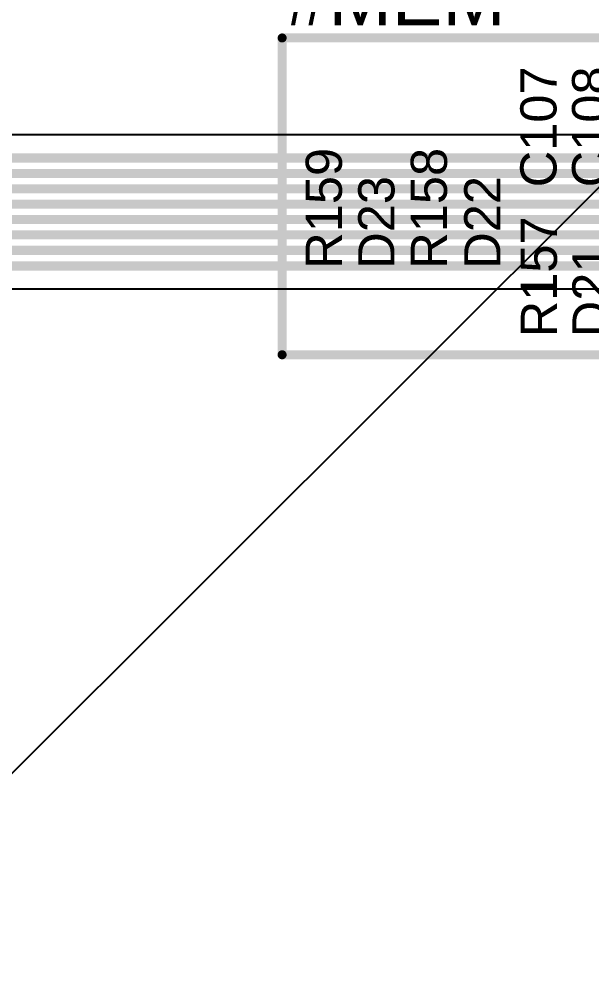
# Model space of a CAD drawing. Header units: millimetres. Extents: x 0 to 214, y 0 to 214.
# Drawn here: x 2.142 to 2.774, y 2.018 to 3.085 of the extents above; entities that cross this region are included whole.
import ezdxf

# ---------------------------------------------------------------- set-up
doc = ezdxf.new("R2010")
doc.units = ezdxf.units.MM
doc.header["$MEASUREMENT"] = 0
for name, color, linetype in [('BottomLayer', 5, 'Continuous'), ('BottomSolder', 6, 'Continuous'), ('TopOverlay', 2, 'Continuous'), ('TopSolder', 216, 'Continuous')]:
    doc.layers.add(name, color=color, linetype=linetype)
doc.styles.add('Arial', font='', dxfattribs={"height": 0.2})
doc.styles.get('Arial').set_extended_font_data('Arial')

msp = doc.modelspace()

# ---------------------------------------------------------------- linework, layer by layer
at = {"layer": 'BottomLayer'}
for p, q in [((3.2028, 2.9569), (0.7023, 2.9569)), ((2.0095, 2.7867), (3.754, 2.7867))]:
    msp.add_line(p, q, dxfattribs=at)
at = {"layer": 'BottomLayer', "const_width": 0.01}
for points in [[(0.6918, 2.9314), (3.2134, 2.9314)], [(0.6833, 2.9144), (3.2204, 2.9144)], [(0.6734, 2.8974), (3.2275, 2.8974)], [(0.6664, 2.8804), (3.236, 2.8804)], [(0.6085, 2.8634), (3.6749, 2.8634)], [(1.9771, 2.8464), (3.683, 2.8464)], [(1.987, 2.8294), (3.7458, 2.8294)], [(1.9965, 2.8121), (3.754, 2.8121)]]:
    msp.add_lwpolyline(points, dxfattribs=at)
at = {"layer": 'BottomSolder'}
msp.add_line((0.0133, 0.1332), (214.0512, 213.9829), dxfattribs=at)
at = {"layer": 'TopOverlay', "const_width": 0.01}
for points in [[(2.432, 3.064), (2.939, 3.064)], [(2.432, 2.714), (2.432, 3.064)], [(2.432, 2.714), (2.939, 2.714)]]:
    msp.add_lwpolyline(points, dxfattribs=at)
at = {"layer": 'TopOverlay', "const_width": 0.005}
for points in [[(2.4295, 3.064, 1), (2.4345, 3.064, 1)], [(2.4295, 3.064, 1), (2.4345, 3.064, 1)], [(2.4295, 2.714, 1), (2.4345, 2.714, 1)], [(2.4295, 2.714, 1), (2.4345, 2.714, 1)]]:
    msp.add_lwpolyline(points, format="xyb", close=True, dxfattribs=at)
at = {"layer": 'TopSolder'}
msp.add_line((0.0133, 0.1332), (214.0512, 213.9829), dxfattribs=at)

# ---------------------------------------------------------------- texts
at = {"layer": 'TopOverlay', "style": 'Arial'}
msp.add_text('#MEM', height=0.06, dxfattribs=at).set_placement((2.4366, 3.0778))
for s, p in [('C107', (2.7349, 2.899)), ('C108', (2.792, 2.899)), ('R159', (2.498, 2.809)), ('R158', (2.614, 2.809)), ('D23', (2.556, 2.809)), ('D22', (2.673, 2.809)), ('R157', (2.7354, 2.7333)), ('D21', (2.7924, 2.7333))]:
    msp.add_text(s, height=0.04, rotation=90, dxfattribs=at).set_placement(p)

doc.saveas('drawing.dxf')
